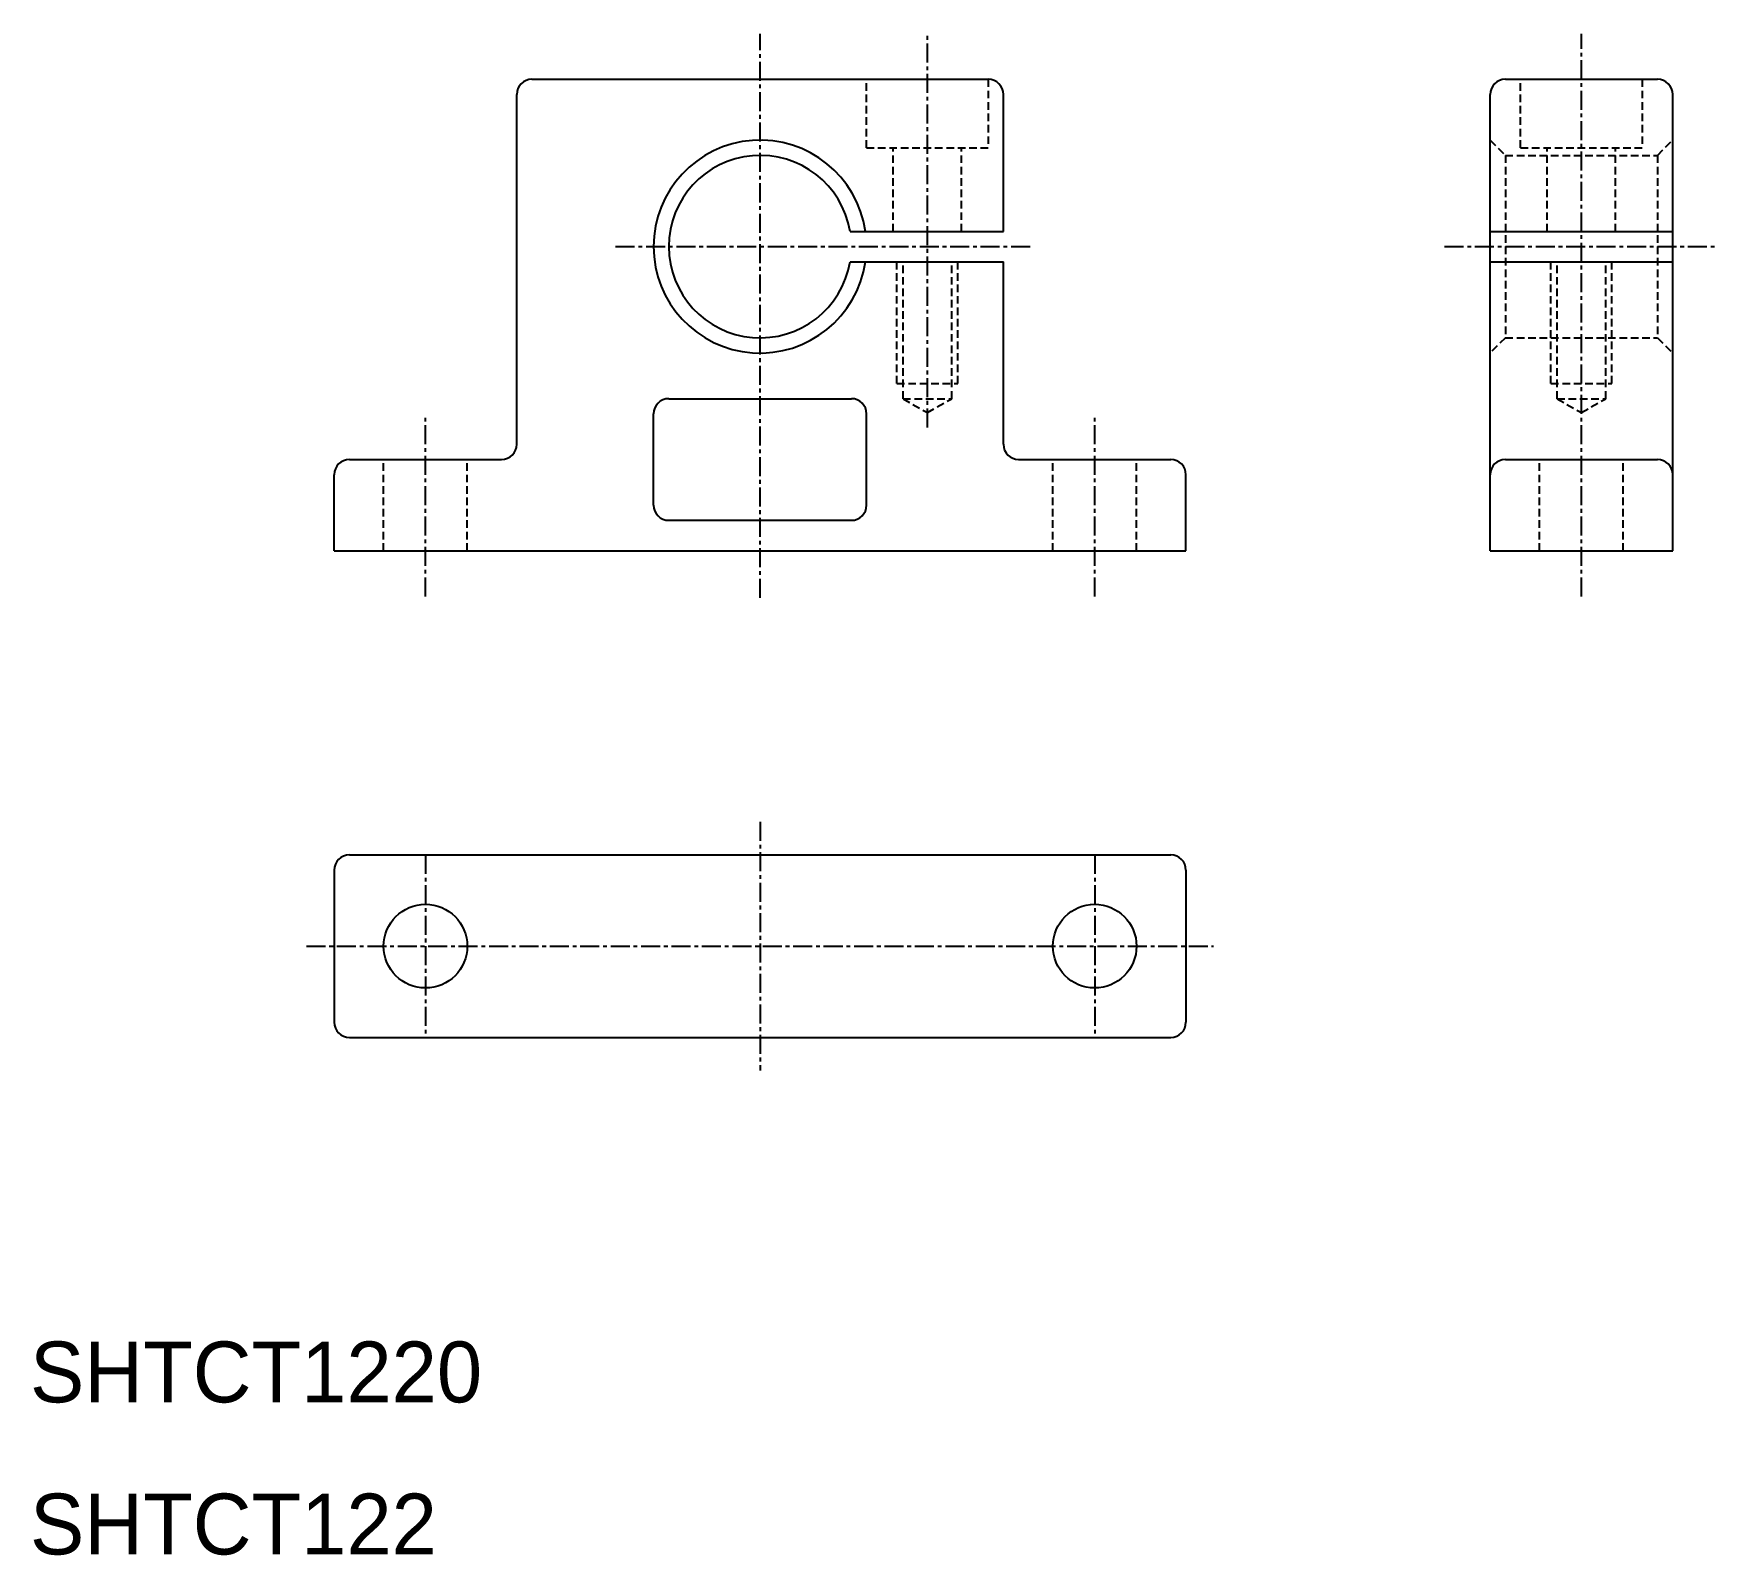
# Model space of a CAD drawing. Extents: x 10 to 121, y 10 to 110.
import ezdxf

# ---------------------------------------------------------------- set-up
doc = ezdxf.new("R2010")
doc.units = 0
doc.linetypes.add('CENTER', pattern=[2, 1.25, -0.25, 0.25, -0.25])
doc.linetypes.add('DASHED', pattern=[0.75, 0.5, -0.25])
doc.layers.get('0').update_dxf_attribs({"linetype": 'CONTINUOUS'})
doc.layers.add('CENTER', color=1, linetype='CENTER')

msp = doc.modelspace()

# ---------------------------------------------------------------- linework, layer by layer
at = {"color": 7, "linetype": 'CONTINUOUS'}
for p, q in [((43, 107), (73, 107)), ((107, 107), (117, 107)), ((42, 83), (42, 106)), ((74, 97), (74, 106)), ((106, 76), (106, 106)), ((118, 76), (118, 106)), ((63.92, 97), (74, 97)), ((106, 97), (118, 97)), ((63.92, 95), (74, 95)), ((74, 83), (74, 95)), ((106, 95), (118, 95)), ((52, 86), (64, 86)), ((51, 79), (51, 85)), ((65, 79), (65, 85)), ((31, 82), (41, 82)), ((75, 82), (85, 82)), ((107, 82), (117, 82)), ((30, 76), (30, 81)), ((86, 76), (86, 81)), ((52, 78), (64, 78)), ((30, 76), (86, 76)), ((106, 76), (118, 76))]:
    msp.add_line(p, q, dxfattribs=at)
at = {"color": 3, "linetype": 'DASHED'}
for p, q in [((65, 102.5), (65, 107)), ((73, 107), (73, 102.5)), ((108, 102.5), (108, 107)), ((116, 107), (116, 102.5)), ((65, 102.5), (73, 102.5)), ((66.75, 97), (66.75, 102.5)), ((71.25, 97), (71.25, 102.5)), ((106, 103), (107, 102)), ((107, 102), (117, 102)), ((107, 102), (107, 90)), ((108, 102.5), (116, 102.5)), ((109.75, 97), (109.75, 102.5)), ((114.25, 97), (114.25, 102.5)), ((117, 102), (118, 103)), ((117, 102), (117, 90)), ((67, 87), (67, 95)), ((67.4, 86), (67.4, 95)), ((70.6, 86), (70.6, 95)), ((71, 87), (71, 95)), ((110, 87), (110, 95)), ((110.4, 86), (110.4, 95)), ((113.6, 86), (113.6, 95)), ((114, 87), (114, 95)), ((107, 90), (106, 89)), ((107, 90), (117, 90)), ((117, 90), (118, 89)), ((67, 87), (71, 87)), ((110, 87), (114, 87)), ((67.4, 86), (69, 85.08)), ((67.4, 86), (70.6, 86)), ((69, 85.08), (70.6, 86)), ((110.4, 86), (112, 85.08)), ((110.4, 86), (113.6, 86)), ((112, 85.08), (113.6, 86)), ((33.25, 76), (33.25, 82)), ((38.75, 76), (38.75, 82)), ((77.25, 76), (77.25, 82)), ((82.75, 76), (82.75, 82)), ((109.25, 76), (109.25, 82)), ((114.75, 76), (114.75, 82))]:
    msp.add_line(p, q, dxfattribs=at)
for p, q in [((31, 56), (85, 56)), ((30, 55), (30, 45)), ((86, 55), (86, 45)), ((31, 44), (85, 44))]:
    msp.add_line(p, q)
for centre in [(36, 50), (80, 50)]:
    msp.add_circle(centre, 2.75)
at = {"color": 7, "linetype": 'CONTINUOUS'}
for centre, radius, start, end in [((43, 106), 1, 90, 180), ((73, 106), 1, 0, 90), ((107, 106), 1, 90, 180), ((117, 106), 1, 0, 90), ((58, 96), 7, 8.2132, 351.7868), ((52, 85), 1, 90, 180), ((64, 85), 1, 0, 90), ((31, 81), 1, 90, 180), ((41, 83), 1, 270, 0), ((75, 83), 1, 180, 270), ((85, 81), 1, 0, 90), ((107, 81), 1, 90, 180), ((117, 81), 1, 0, 90), ((52, 79), 1, 180, 270), ((64, 79), 1, 270, 0)]:
    msp.add_arc(centre, radius, start, end, dxfattribs=at)
for centre, radius, start, end in [((58, 96), 6, 9.5941, 350.4059), ((31, 55), 1, 90, 180), ((85, 55), 1, 360, 90), ((31, 45), 1, 180, 270), ((85, 45), 1, 270, 0)]:
    msp.add_arc(centre, radius, start, end)
at = {"layer": 'CENTER', "linetype": 'CENTER'}
for p, q in [((58, 72.91), (58, 110)), ((69, 84.1), (69, 110)), ((112, 73), (112, 110)), ((48.5, 96), (76, 96)), ((103, 96), (121, 96)), ((36, 73), (36, 85)), ((80, 73), (80, 85)), ((58, 58.17), (58, 41.83)), ((36, 56), (36, 44)), ((80, 56), (80, 44)), ((28.18, 50), (87.82, 50))]:
    msp.add_line(p, q, dxfattribs=at)

# ---------------------------------------------------------------- texts
for s, p in [('SHTCT1220', (10, 20)), ('SHTCT122', (10, 10))]:
    msp.add_text(s, height=4).set_placement(p)

doc.saveas('drawing.dxf')
